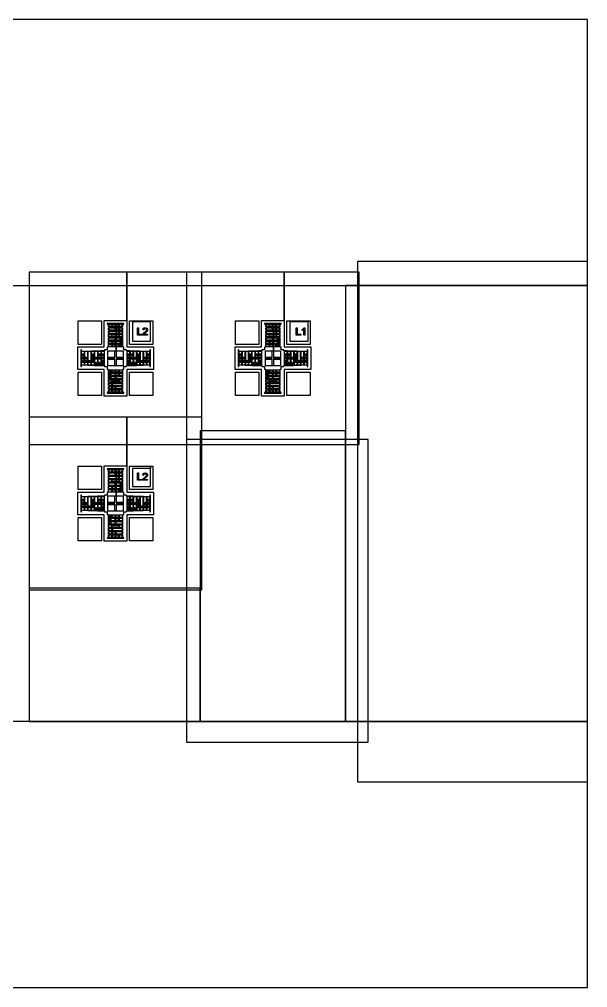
# Model space of a CAD drawing. Extents: x -45.2 to 45.2, y -25 to 2.
# Drawn here: x -43.447 to -41.1, y -2 to 2 of the extents above; entities that cross this region are included whole.
import ezdxf

# ---------------------------------------------------------------- set-up
doc = ezdxf.new("R2010")
doc.units = 0
doc.header["$MEASUREMENT"] = 0
for name, color, linetype in [('CHAMBERS', 3, 'Continuous'), ('MARKS', 1, 'Continuous'), ('SIEVE', 2, 'Continuous')]:
    doc.layers.add(name, color=color, linetype=linetype)

# ---------------------------------------------------------------- blocks, each defined once
blk = doc.blocks.new('ALIREF2L_5_1_23')
at = {"layer": 'SIEVE', "linetype": 'Continuous'}
for points in [[(-0.15425, 0.15425), (-0.15425, 0.0575), (-0.0575, 0.0575), (-0.0575, 0.15425), (-0.145, 0.15425), (-0.145, 0.145), (-0.07, 0.145), (-0.07, 0.07), (-0.145, 0.07), (-0.145, 0.15425), (-0.15425, 0.15425)], [(-0.02875, 0.14), (-0.02875, 0.13), (0.02875, 0.13), (0.02875, 0.14), (0.01125, 0.14), (0.01125, 0.1375), (0.01625, 0.1375), (0.01625, 0.1325), (0.01125, 0.1325), (0.01125, 0.14), (-0.0025, 0.14), (-0.0025, 0.1375), (0.0025, 0.1375), (0.0025, 0.1325), (-0.0025, 0.1325), (-0.0025, 0.14), (-0.01625, 0.14), (-0.01625, 0.1375), (-0.01125, 0.1375), (-0.01125, 0.1325), (-0.01625, 0.1325), (-0.01625, 0.14), (-0.02875, 0.14)], [(-0.02875, 0.12625), (-0.02875, 0.11625), (0.02875, 0.11625), (0.02875, 0.12625), (-0.0025, 0.12625), (-0.0025, 0.12375), (0.0025, 0.12375), (0.0025, 0.11875), (-0.0025, 0.11875), (-0.0025, 0.12625), (-0.01625, 0.12625), (-0.01625, 0.12375), (-0.01125, 0.12375), (-0.01125, 0.11875), (-0.01625, 0.11875), (-0.01625, 0.12625), (-0.02875, 0.12625)], [(0.0575, 0.0575), (0.15425, 0.0575), (0.15425, 0.15425), (0.0575, 0.15425), (0.0575, 0.0575)], [(-0.02875, 0.1125), (-0.02875, 0.1025), (0.02875, 0.1025), (0.02875, 0.1125), (-0.01625, 0.1125), (-0.01625, 0.11), (-0.01125, 0.11), (-0.01125, 0.105), (-0.01625, 0.105), (-0.01625, 0.1125), (-0.02875, 0.1125)], [(-0.02875, 0.09875), (-0.02875, 0.08875), (0.02875, 0.08875), (0.02875, 0.09875), (-0.01625, 0.09875), (-0.01625, 0.09625), (0.01625, 0.09625), (0.01625, 0.09125), (-0.01625, 0.09125), (-0.01625, 0.09875), (-0.02875, 0.09875)], [(-0.02875, 0.085), (-0.02875, 0.075), (0.02875, 0.075), (0.02875, 0.085), (-0.0025, 0.085), (-0.0025, 0.0825), (0.0025, 0.0825), (0.0025, 0.0775), (-0.0025, 0.0775), (-0.0025, 0.085), (-0.02625, 0.085), (-0.02625, 0.08125), (-0.0175, 0.08125), (-0.0175, 0.07875), (-0.02625, 0.07875), (-0.02625, 0.085), (-0.02875, 0.085)], [(-0.02875, 0.07125), (-0.02875, 0.06125), (0.02875, 0.06125), (0.02875, 0.07125), (0.01125, 0.07125), (0.01125, 0.06875), (0.01625, 0.06875), (0.01625, 0.06375), (0.01125, 0.06375), (0.01125, 0.07125), (-0.0025, 0.07125), (-0.0025, 0.06875), (0.0025, 0.06875), (0.0025, 0.06375), (-0.0025, 0.06375), (-0.0025, 0.07125), (-0.02625, 0.07125), (-0.02625, 0.0675), (-0.0175, 0.0675), (-0.0175, 0.065), (-0.02625, 0.065), (-0.02625, 0.07125), (-0.02875, 0.07125)], [(-0.02875, 0.0575), (-0.02875, 0.0475), (0.02875, 0.0475), (0.02875, 0.0575), (0.01125, 0.0575), (0.01125, 0.055), (0.01625, 0.055), (0.01625, 0.05), (0.01125, 0.05), (0.01125, 0.0575), (-0.0025, 0.0575), (-0.0025, 0.055), (0.0025, 0.055), (0.0025, 0.05), (-0.0025, 0.05), (-0.0025, 0.0575), (-0.01625, 0.0575), (-0.01625, 0.055), (-0.01125, 0.055), (-0.01125, 0.05), (-0.01625, 0.05), (-0.01625, 0.0575), (-0.02625, 0.0575), (-0.02625, 0.05375), (-0.0175, 0.05375), (-0.0175, 0.05125), (-0.02625, 0.05125), (-0.02625, 0.0575), (-0.02875, 0.0575)], [(-0.14, -0.02875), (-0.13, -0.02875), (-0.13, 0.02875), (-0.14, 0.02875), (-0.14, 0.01125), (-0.1375, 0.01125), (-0.1375, 0.01625), (-0.1325, 0.01625), (-0.1325, 0.01125), (-0.14, 0.01125), (-0.14, -0.0025), (-0.1375, -0.0025), (-0.1375, 0.0025), (-0.1325, 0.0025), (-0.1325, -0.0025), (-0.14, -0.0025), (-0.14, -0.01625), (-0.1375, -0.01625), (-0.1375, -0.01125), (-0.1325, -0.01125), (-0.1325, -0.01625), (-0.14, -0.01625), (-0.14, -0.02875)], [(-0.12625, -0.02875), (-0.11625, -0.02875), (-0.11625, 0.02875), (-0.12625, 0.02875), (-0.12625, -0.0025), (-0.12375, -0.0025), (-0.12375, 0.0025), (-0.11875, 0.0025), (-0.11875, -0.0025), (-0.12625, -0.0025), (-0.12625, -0.01625), (-0.12375, -0.01625), (-0.12375, -0.01125), (-0.11875, -0.01125), (-0.11875, -0.01625), (-0.12625, -0.01625), (-0.12625, -0.02875)], [(-0.1125, -0.02875), (-0.1025, -0.02875), (-0.1025, 0.02875), (-0.1125, 0.02875), (-0.1125, -0.01625), (-0.11, -0.01625), (-0.11, -0.01125), (-0.105, -0.01125), (-0.105, -0.01625), (-0.1125, -0.01625), (-0.1125, -0.02875)], [(-0.09875, -0.02875), (-0.08875, -0.02875), (-0.08875, 0.02875), (-0.09875, 0.02875), (-0.09875, -0.01625), (-0.09625, -0.01625), (-0.09625, 0.01625), (-0.09125, 0.01625), (-0.09125, -0.01625), (-0.09875, -0.01625), (-0.09875, -0.02875)], [(-0.085, -0.02875), (-0.075, -0.02875), (-0.075, 0.02875), (-0.085, 0.02875), (-0.085, -0.0025), (-0.0825, -0.0025), (-0.0825, 0.0025), (-0.0775, 0.0025), (-0.0775, -0.0025), (-0.085, -0.0025), (-0.085, -0.02625), (-0.08125, -0.02625), (-0.08125, -0.0175), (-0.07875, -0.0175), (-0.07875, -0.02625), (-0.085, -0.02625), (-0.085, -0.02875)], [(-0.07125, -0.02875), (-0.06125, -0.02875), (-0.06125, 0.02875), (-0.07125, 0.02875), (-0.07125, 0.01125), (-0.06875, 0.01125), (-0.06875, 0.01625), (-0.06375, 0.01625), (-0.06375, 0.01125), (-0.07125, 0.01125), (-0.07125, -0.0025), (-0.06875, -0.0025), (-0.06875, 0.0025), (-0.06375, 0.0025), (-0.06375, -0.0025), (-0.07125, -0.0025), (-0.07125, -0.02625), (-0.0675, -0.02625), (-0.0675, -0.0175), (-0.065, -0.0175), (-0.065, -0.02625), (-0.07125, -0.02625), (-0.07125, -0.02875)], [(-0.0575, -0.02875), (-0.0475, -0.02875), (-0.0475, 0.02875), (-0.0575, 0.02875), (-0.0575, 0.01125), (-0.055, 0.01125), (-0.055, 0.01625), (-0.05, 0.01625), (-0.05, 0.01125), (-0.0575, 0.01125), (-0.0575, -0.0025), (-0.055, -0.0025), (-0.055, 0.0025), (-0.05, 0.0025), (-0.05, -0.0025), (-0.0575, -0.0025), (-0.0575, -0.01625), (-0.055, -0.01625), (-0.055, -0.01125), (-0.05, -0.01125), (-0.05, -0.01625), (-0.0575, -0.01625), (-0.0575, -0.02625), (-0.05375, -0.02625), (-0.05375, -0.0175), (-0.05125, -0.0175), (-0.05125, -0.02625), (-0.0575, -0.02625), (-0.0575, -0.02875)], [(-0.03125, 0.00375), (-0.00375, 0.00375), (-0.00375, 0.03125), (-0.03125, 0.03125), (-0.03125, 0.00375)], [(0.00375, 0.00375), (0.03125, 0.00375), (0.03125, 0.03125), (0.00375, 0.03125), (0.00375, 0.00375)], [(0.0575, -0.02875), (0.0575, -0.02625), (0.05125, -0.02625), (0.05125, -0.0175), (0.05375, -0.0175), (0.05375, -0.02625), (0.0575, -0.02625), (0.0575, -0.01625), (0.05, -0.01625), (0.05, -0.01125), (0.055, -0.01125), (0.055, -0.01625), (0.0575, -0.01625), (0.0575, -0.0025), (0.05, -0.0025), (0.05, 0.0025), (0.055, 0.0025), (0.055, -0.0025), (0.0575, -0.0025), (0.0575, 0.01125), (0.05, 0.01125), (0.05, 0.01625), (0.055, 0.01625), (0.055, 0.01125), (0.0575, 0.01125), (0.0575, 0.02875), (0.0475, 0.02875), (0.0475, -0.02875), (0.0575, -0.02875)], [(0.07125, -0.02875), (0.07125, -0.02625), (0.065, -0.02625), (0.065, -0.0175), (0.0675, -0.0175), (0.0675, -0.02625), (0.07125, -0.02625), (0.07125, -0.0025), (0.06375, -0.0025), (0.06375, 0.0025), (0.06875, 0.0025), (0.06875, -0.0025), (0.07125, -0.0025), (0.07125, 0.01125), (0.06375, 0.01125), (0.06375, 0.01625), (0.06875, 0.01625), (0.06875, 0.01125), (0.07125, 0.01125), (0.07125, 0.02875), (0.06125, 0.02875), (0.06125, -0.02875), (0.07125, -0.02875)], [(0.085, -0.02875), (0.085, -0.02625), (0.07875, -0.02625), (0.07875, -0.0175), (0.08125, -0.0175), (0.08125, -0.02625), (0.085, -0.02625), (0.085, -0.0025), (0.0775, -0.0025), (0.0775, 0.0025), (0.0825, 0.0025), (0.0825, -0.0025), (0.085, -0.0025), (0.085, 0.02875), (0.075, 0.02875), (0.075, -0.02875), (0.085, -0.02875)], [(0.09875, -0.02875), (0.09875, -0.01625), (0.09125, -0.01625), (0.09125, 0.01625), (0.09625, 0.01625), (0.09625, -0.01625), (0.09875, -0.01625), (0.09875, 0.02875), (0.08875, 0.02875), (0.08875, -0.02875), (0.09875, -0.02875)], [(0.1125, -0.02875), (0.1125, -0.01625), (0.105, -0.01625), (0.105, -0.01125), (0.11, -0.01125), (0.11, -0.01625), (0.1125, -0.01625), (0.1125, 0.02875), (0.1025, 0.02875), (0.1025, -0.02875), (0.1125, -0.02875)], [(0.12625, -0.02875), (0.12625, -0.01625), (0.11875, -0.01625), (0.11875, -0.01125), (0.12375, -0.01125), (0.12375, -0.01625), (0.12625, -0.01625), (0.12625, -0.0025), (0.11875, -0.0025), (0.11875, 0.0025), (0.12375, 0.0025), (0.12375, -0.0025), (0.12625, -0.0025), (0.12625, 0.02875), (0.11625, 0.02875), (0.11625, -0.02875), (0.12625, -0.02875)], [(0.14, -0.02875), (0.14, -0.01625), (0.1325, -0.01625), (0.1325, -0.01125), (0.1375, -0.01125), (0.1375, -0.01625), (0.14, -0.01625), (0.14, -0.0025), (0.1325, -0.0025), (0.1325, 0.0025), (0.1375, 0.0025), (0.1375, -0.0025), (0.14, -0.0025), (0.14, 0.01125), (0.1325, 0.01125), (0.1325, 0.01625), (0.1375, 0.01625), (0.1375, 0.01125), (0.14, 0.01125), (0.14, 0.02875), (0.13, 0.02875), (0.13, -0.02875), (0.14, -0.02875)], [(-0.03125, -0.03125), (-0.00375, -0.03125), (-0.00375, -0.00375), (-0.03125, -0.00375), (-0.03125, -0.03125)], [(0.00375, -0.03125), (0.03125, -0.03125), (0.03125, -0.00375), (0.00375, -0.00375), (0.00375, -0.03125)], [(-0.15425, -0.15425), (-0.0575, -0.15425), (-0.0575, -0.0575), (-0.15425, -0.0575), (-0.15425, -0.15425)], [(0.02875, -0.0575), (0.02875, -0.0475), (-0.02875, -0.0475), (-0.02875, -0.0575), (-0.01125, -0.0575), (-0.01125, -0.055), (-0.01625, -0.055), (-0.01625, -0.05), (-0.01125, -0.05), (-0.01125, -0.0575), (0.0025, -0.0575), (0.0025, -0.055), (-0.0025, -0.055), (-0.0025, -0.05), (0.0025, -0.05), (0.0025, -0.0575), (0.01625, -0.0575), (0.01625, -0.055), (0.01125, -0.055), (0.01125, -0.05), (0.01625, -0.05), (0.01625, -0.0575), (0.02625, -0.0575), (0.02625, -0.05375), (0.0175, -0.05375), (0.0175, -0.05125), (0.02625, -0.05125), (0.02625, -0.0575), (0.02875, -0.0575)], [(0.02875, -0.07125), (0.02875, -0.06125), (-0.02875, -0.06125), (-0.02875, -0.07125), (-0.01125, -0.07125), (-0.01125, -0.06875), (-0.01625, -0.06875), (-0.01625, -0.06375), (-0.01125, -0.06375), (-0.01125, -0.07125), (0.0025, -0.07125), (0.0025, -0.06875), (-0.0025, -0.06875), (-0.0025, -0.06375), (0.0025, -0.06375), (0.0025, -0.07125), (0.02625, -0.07125), (0.02625, -0.0675), (0.0175, -0.0675), (0.0175, -0.065), (0.02625, -0.065), (0.02625, -0.07125), (0.02875, -0.07125)], [(0.02875, -0.085), (0.02875, -0.075), (-0.02875, -0.075), (-0.02875, -0.085), (0.0025, -0.085), (0.0025, -0.0825), (-0.0025, -0.0825), (-0.0025, -0.0775), (0.0025, -0.0775), (0.0025, -0.085), (0.02625, -0.085), (0.02625, -0.08125), (0.0175, -0.08125), (0.0175, -0.07875), (0.02625, -0.07875), (0.02625, -0.085), (0.02875, -0.085)], [(0.0575, -0.15425), (0.15425, -0.15425), (0.15425, -0.0575), (0.0575, -0.0575), (0.0575, -0.15425)], [(0.02875, -0.09875), (0.02875, -0.08875), (-0.02875, -0.08875), (-0.02875, -0.09875), (0.01625, -0.09875), (0.01625, -0.09625), (-0.01625, -0.09625), (-0.01625, -0.09125), (0.01625, -0.09125), (0.01625, -0.09875), (0.02875, -0.09875)], [(0.02875, -0.1125), (0.02875, -0.1025), (-0.02875, -0.1025), (-0.02875, -0.1125), (0.01625, -0.1125), (0.01625, -0.11), (0.01125, -0.11), (0.01125, -0.105), (0.01625, -0.105), (0.01625, -0.1125), (0.02875, -0.1125)], [(0.02875, -0.12625), (0.02875, -0.11625), (-0.02875, -0.11625), (-0.02875, -0.12625), (0.0025, -0.12625), (0.0025, -0.12375), (-0.0025, -0.12375), (-0.0025, -0.11875), (0.0025, -0.11875), (0.0025, -0.12625), (0.01625, -0.12625), (0.01625, -0.12375), (0.01125, -0.12375), (0.01125, -0.11875), (0.01625, -0.11875), (0.01625, -0.12625), (0.02875, -0.12625)], [(0.02875, -0.14), (0.02875, -0.13), (-0.02875, -0.13), (-0.02875, -0.14), (-0.01125, -0.14), (-0.01125, -0.1375), (-0.01625, -0.1375), (-0.01625, -0.1325), (-0.01125, -0.1325), (-0.01125, -0.14), (0.0025, -0.14), (0.0025, -0.1375), (-0.0025, -0.1375), (-0.0025, -0.1325), (0.0025, -0.1325), (0.0025, -0.14), (0.01625, -0.14), (0.01625, -0.1375), (0.01125, -0.1375), (0.01125, -0.1325), (0.01625, -0.1325), (0.01625, -0.14), (0.02875, -0.14)]]:
    blk.add_lwpolyline(points, close=True, dxfattribs=at)
blk = doc.blocks.new('ALIL2_5_1_27')
at = {"layer": 'SIEVE', "linetype": 'Continuous'}
for points in [[(0.35625, 0.35625), (0.35625, -0.35625), (-0.35625, -0.35625), (-0.35625, 0.35625), (-0.04675, 0.35625), (-0.04675, 0.15625), (-0.04675, 0.04675), (-0.15625, 0.04675), (-0.15625, -0.04675), (-0.04675, -0.04675), (-0.04675, -0.15625), (0.04675, -0.15625), (0.04675, -0.04675), (0.15625, -0.04675), (0.15625, 0.04675), (0.04675, 0.04675), (0.04675, 0.15625), (-0.04675, 0.15625), (-0.04675, 0.35625), (0.35625, 0.35625)], [(0.03425, 0.14375), (0.03425, 0.14125), (0.02725, 0.14125), (0.02725, 0.128), (0.02775, 0.128), (0.02775, 0.11425), (0.02825, 0.11425), (0.02825, 0.1), (0.02875, 0.1), (0.02875, 0.08675), (0.02925, 0.08675), (0.02925, 0.073), (0.02975, 0.073), (0.02975, 0.05925), (0.03025, 0.05925), (0.03025, 0.0455), (0.03425, 0.0455), (0.03425, 0.03425), (0.0455, 0.03425), (0.0455, 0.03025), (0.05925, 0.03025), (0.05925, 0.02975), (0.073, 0.02975), (0.073, 0.02925), (0.08675, 0.02925), (0.08675, 0.02875), (0.1, 0.02875), (0.1, 0.02825), (0.11425, 0.02825), (0.11425, 0.02775), (0.128, 0.02775), (0.128, 0.02725), (0.14125, 0.02725), (0.14125, 0.03425), (0.14375, 0.03425), (0.14375, -0.03425), (0.14125, -0.03425), (0.14125, -0.02725), (0.128, -0.02725), (0.128, -0.02775), (0.11425, -0.02775), (0.11425, -0.02825), (0.1, -0.02825), (0.1, -0.02875), (0.08675, -0.02875), (0.08675, -0.02925), (0.073, -0.02925), (0.073, -0.02975), (0.05925, -0.02975), (0.05925, -0.03025), (0.0455, -0.03025), (0.0455, -0.03425), (0.03425, -0.03425), (0.03425, -0.0455), (0.03025, -0.0455), (0.03025, -0.05925), (0.02975, -0.05925), (0.02975, -0.073), (0.02925, -0.073), (0.02925, -0.08675), (0.02875, -0.08675), (0.02875, -0.1), (0.02825, -0.1), (0.02825, -0.11425), (0.02775, -0.11425), (0.02775, -0.128), (0.02725, -0.128), (0.02725, -0.14125), (0.03425, -0.14125), (0.03425, -0.14375), (-0.03425, -0.14375), (-0.03425, -0.14125), (-0.02725, -0.14125), (-0.02725, -0.128), (-0.02775, -0.128), (-0.02775, -0.11425), (-0.02825, -0.11425), (-0.02825, -0.1), (-0.02875, -0.1), (-0.02875, -0.08675), (-0.02925, -0.08675), (-0.02925, -0.073), (-0.02975, -0.073), (-0.02975, -0.05925), (-0.03025, -0.05925), (-0.03025, -0.0455), (-0.03425, -0.0455), (-0.03425, -0.03425), (-0.0455, -0.03425), (-0.0455, -0.03025), (-0.05925, -0.03025), (-0.05925, -0.02975), (-0.073, -0.02975), (-0.073, -0.02925), (-0.08675, -0.02925), (-0.08675, -0.02875), (-0.1, -0.02875), (-0.1, -0.02825), (-0.11425, -0.02825), (-0.11425, -0.02775), (-0.128, -0.02775), (-0.128, -0.02725), (-0.14125, -0.02725), (-0.14125, -0.03425), (-0.14375, -0.03425), (-0.14375, 0.03425), (-0.14125, 0.03425), (-0.14125, 0.02725), (-0.128, 0.02725), (-0.128, 0.02775), (-0.11425, 0.02775), (-0.11425, 0.02825), (-0.1, 0.02825), (-0.1, 0.02875), (-0.08675, 0.02875), (-0.08675, 0.02925), (-0.073, 0.02925), (-0.073, 0.02975), (-0.05925, 0.02975), (-0.05925, 0.03025), (-0.0455, 0.03025), (-0.0455, 0.03425), (-0.03425, 0.03425), (-0.03425, 0.0455), (-0.03025, 0.0455), (-0.03025, 0.05925), (-0.02975, 0.05925), (-0.02975, 0.073), (-0.02925, 0.073), (-0.02925, 0.08675), (-0.02875, 0.08675), (-0.02875, 0.1), (-0.02825, 0.1), (-0.02825, 0.11425), (-0.02775, 0.11425), (-0.02775, 0.128), (-0.02725, 0.128), (-0.02725, 0.14125), (-0.03425, 0.14125), (-0.03425, 0.14375), (-0.003, 0.14375), (-0.003, 0.03125), (-0.003, 0.003), (-0.03125, 0.003), (-0.03125, -0.003), (-0.003, -0.003), (-0.003, -0.03125), (0.003, -0.03125), (0.003, -0.003), (0.03125, -0.003), (0.03125, 0.003), (0.003, 0.003), (0.003, 0.03125), (-0.003, 0.03125), (-0.003, 0.14375), (0.03425, 0.14375)]]:
    blk.add_lwpolyline(points, close=True, dxfattribs=at)
blk = doc.blocks.new('ALI3L_5_1_26')
at = {"layer": 'CHAMBERS', "linetype": 'Continuous'}
for points in [[(0.35625, 0.35625), (0.35625, -0.35625), (-0.35625, -0.35625), (-0.35625, 0.35625), (-0.04675, 0.35625), (-0.04675, 0.15625), (-0.04675, 0.04675), (-0.15625, 0.04675), (-0.15625, -0.04675), (-0.04675, -0.04675), (-0.04675, -0.15625), (0.04675, -0.15625), (0.04675, -0.04675), (0.15625, -0.04675), (0.15625, 0.04675), (0.04675, 0.04675), (0.04675, 0.15625), (-0.04675, 0.15625), (-0.04675, 0.35625), (0.35625, 0.35625)], [(0.03425, 0.14375), (0.03425, 0.14125), (0.02725, 0.14125), (0.02725, 0.128), (0.02775, 0.128), (0.02775, 0.11425), (0.02825, 0.11425), (0.02825, 0.1), (0.02875, 0.1), (0.02875, 0.08675), (0.02925, 0.08675), (0.02925, 0.073), (0.02975, 0.073), (0.02975, 0.05925), (0.03025, 0.05925), (0.03025, 0.0455), (0.03425, 0.0455), (0.03425, 0.03425), (0.0455, 0.03425), (0.0455, 0.03025), (0.05925, 0.03025), (0.05925, 0.02975), (0.073, 0.02975), (0.073, 0.02925), (0.08675, 0.02925), (0.08675, 0.02875), (0.1, 0.02875), (0.1, 0.02825), (0.11425, 0.02825), (0.11425, 0.02775), (0.128, 0.02775), (0.128, 0.02725), (0.14125, 0.02725), (0.14125, 0.03425), (0.14375, 0.03425), (0.14375, -0.03425), (0.14125, -0.03425), (0.14125, -0.02725), (0.128, -0.02725), (0.128, -0.02775), (0.11425, -0.02775), (0.11425, -0.02825), (0.1, -0.02825), (0.1, -0.02875), (0.08675, -0.02875), (0.08675, -0.02925), (0.073, -0.02925), (0.073, -0.02975), (0.05925, -0.02975), (0.05925, -0.03025), (0.0455, -0.03025), (0.0455, -0.03425), (0.03425, -0.03425), (0.03425, -0.0455), (0.03025, -0.0455), (0.03025, -0.05925), (0.02975, -0.05925), (0.02975, -0.073), (0.02925, -0.073), (0.02925, -0.08675), (0.02875, -0.08675), (0.02875, -0.1), (0.02825, -0.1), (0.02825, -0.11425), (0.02775, -0.11425), (0.02775, -0.128), (0.02725, -0.128), (0.02725, -0.14125), (0.03425, -0.14125), (0.03425, -0.14375), (-0.03425, -0.14375), (-0.03425, -0.14125), (-0.02725, -0.14125), (-0.02725, -0.128), (-0.02775, -0.128), (-0.02775, -0.11425), (-0.02825, -0.11425), (-0.02825, -0.1), (-0.02875, -0.1), (-0.02875, -0.08675), (-0.02925, -0.08675), (-0.02925, -0.073), (-0.02975, -0.073), (-0.02975, -0.05925), (-0.03025, -0.05925), (-0.03025, -0.0455), (-0.03425, -0.0455), (-0.03425, -0.03425), (-0.0455, -0.03425), (-0.0455, -0.03025), (-0.05925, -0.03025), (-0.05925, -0.02975), (-0.073, -0.02975), (-0.073, -0.02925), (-0.08675, -0.02925), (-0.08675, -0.02875), (-0.1, -0.02875), (-0.1, -0.02825), (-0.11425, -0.02825), (-0.11425, -0.02775), (-0.128, -0.02775), (-0.128, -0.02725), (-0.14125, -0.02725), (-0.14125, -0.03425), (-0.14375, -0.03425), (-0.14375, 0.03425), (-0.14125, 0.03425), (-0.14125, 0.02725), (-0.128, 0.02725), (-0.128, 0.02775), (-0.11425, 0.02775), (-0.11425, 0.02825), (-0.1, 0.02825), (-0.1, 0.02875), (-0.08675, 0.02875), (-0.08675, 0.02925), (-0.073, 0.02925), (-0.073, 0.02975), (-0.05925, 0.02975), (-0.05925, 0.03025), (-0.0455, 0.03025), (-0.0455, 0.03425), (-0.03425, 0.03425), (-0.03425, 0.0455), (-0.03025, 0.0455), (-0.03025, 0.05925), (-0.02975, 0.05925), (-0.02975, 0.073), (-0.02925, 0.073), (-0.02925, 0.08675), (-0.02875, 0.08675), (-0.02875, 0.1), (-0.02825, 0.1), (-0.02825, 0.11425), (-0.02775, 0.11425), (-0.02775, 0.128), (-0.02725, 0.128), (-0.02725, 0.14125), (-0.03425, 0.14125), (-0.03425, 0.14375), (-0.003, 0.14375), (-0.003, 0.03125), (-0.003, 0.003), (-0.03125, 0.003), (-0.03125, -0.003), (-0.003, -0.003), (-0.003, -0.03125), (0.003, -0.03125), (0.003, -0.003), (0.03125, -0.003), (0.03125, 0.003), (0.003, 0.003), (0.003, 0.03125), (-0.003, 0.03125), (-0.003, 0.14375), (0.03425, 0.14375)]]:
    blk.add_lwpolyline(points, close=True, dxfattribs=at)
blk = doc.blocks.new('ALI3L_5_1_24')
at = {"layer": 'CHAMBERS', "linetype": 'Continuous'}
for points in [[(0.35625, 0.35625), (0.35625, -0.35625), (-0.35625, -0.35625), (-0.35625, 0.35625), (-0.04675, 0.35625), (-0.04675, 0.15625), (-0.04675, 0.04675), (-0.15625, 0.04675), (-0.15625, -0.04675), (-0.04675, -0.04675), (-0.04675, -0.15625), (0.04675, -0.15625), (0.04675, -0.04675), (0.15625, -0.04675), (0.15625, 0.04675), (0.04675, 0.04675), (0.04675, 0.15625), (-0.04675, 0.15625), (-0.04675, 0.35625), (0.35625, 0.35625)], [(0.03425, 0.14375), (0.03425, 0.14125), (0.02725, 0.14125), (0.02725, 0.128), (0.02775, 0.128), (0.02775, 0.11425), (0.02825, 0.11425), (0.02825, 0.1), (0.02875, 0.1), (0.02875, 0.08675), (0.02925, 0.08675), (0.02925, 0.073), (0.02975, 0.073), (0.02975, 0.05925), (0.03025, 0.05925), (0.03025, 0.0455), (0.03425, 0.0455), (0.03425, 0.03425), (0.0455, 0.03425), (0.0455, 0.03025), (0.05925, 0.03025), (0.05925, 0.02975), (0.073, 0.02975), (0.073, 0.02925), (0.08675, 0.02925), (0.08675, 0.02875), (0.1, 0.02875), (0.1, 0.02825), (0.11425, 0.02825), (0.11425, 0.02775), (0.128, 0.02775), (0.128, 0.02725), (0.14125, 0.02725), (0.14125, 0.03425), (0.14375, 0.03425), (0.14375, -0.03425), (0.14125, -0.03425), (0.14125, -0.02725), (0.128, -0.02725), (0.128, -0.02775), (0.11425, -0.02775), (0.11425, -0.02825), (0.1, -0.02825), (0.1, -0.02875), (0.08675, -0.02875), (0.08675, -0.02925), (0.073, -0.02925), (0.073, -0.02975), (0.05925, -0.02975), (0.05925, -0.03025), (0.0455, -0.03025), (0.0455, -0.03425), (0.03425, -0.03425), (0.03425, -0.0455), (0.03025, -0.0455), (0.03025, -0.05925), (0.02975, -0.05925), (0.02975, -0.073), (0.02925, -0.073), (0.02925, -0.08675), (0.02875, -0.08675), (0.02875, -0.1), (0.02825, -0.1), (0.02825, -0.11425), (0.02775, -0.11425), (0.02775, -0.128), (0.02725, -0.128), (0.02725, -0.14125), (0.03425, -0.14125), (0.03425, -0.14375), (-0.03425, -0.14375), (-0.03425, -0.14125), (-0.02725, -0.14125), (-0.02725, -0.128), (-0.02775, -0.128), (-0.02775, -0.11425), (-0.02825, -0.11425), (-0.02825, -0.1), (-0.02875, -0.1), (-0.02875, -0.08675), (-0.02925, -0.08675), (-0.02925, -0.073), (-0.02975, -0.073), (-0.02975, -0.05925), (-0.03025, -0.05925), (-0.03025, -0.0455), (-0.03425, -0.0455), (-0.03425, -0.03425), (-0.0455, -0.03425), (-0.0455, -0.03025), (-0.05925, -0.03025), (-0.05925, -0.02975), (-0.073, -0.02975), (-0.073, -0.02925), (-0.08675, -0.02925), (-0.08675, -0.02875), (-0.1, -0.02875), (-0.1, -0.02825), (-0.11425, -0.02825), (-0.11425, -0.02775), (-0.128, -0.02775), (-0.128, -0.02725), (-0.14125, -0.02725), (-0.14125, -0.03425), (-0.14375, -0.03425), (-0.14375, 0.03425), (-0.14125, 0.03425), (-0.14125, 0.02725), (-0.128, 0.02725), (-0.128, 0.02775), (-0.11425, 0.02775), (-0.11425, 0.02825), (-0.1, 0.02825), (-0.1, 0.02875), (-0.08675, 0.02875), (-0.08675, 0.02925), (-0.073, 0.02925), (-0.073, 0.02975), (-0.05925, 0.02975), (-0.05925, 0.03025), (-0.0455, 0.03025), (-0.0455, 0.03425), (-0.03425, 0.03425), (-0.03425, 0.0455), (-0.03025, 0.0455), (-0.03025, 0.05925), (-0.02975, 0.05925), (-0.02975, 0.073), (-0.02925, 0.073), (-0.02925, 0.08675), (-0.02875, 0.08675), (-0.02875, 0.1), (-0.02825, 0.1), (-0.02825, 0.11425), (-0.02775, 0.11425), (-0.02775, 0.128), (-0.02725, 0.128), (-0.02725, 0.14125), (-0.03425, 0.14125), (-0.03425, 0.14375), (-0.003, 0.14375), (-0.003, 0.03125), (-0.003, 0.003), (-0.03125, 0.003), (-0.03125, -0.003), (-0.003, -0.003), (-0.003, -0.03125), (0.003, -0.03125), (0.003, -0.003), (0.03125, -0.003), (0.03125, 0.003), (0.003, 0.003), (0.003, 0.03125), (-0.003, 0.03125), (-0.003, 0.14375), (0.03425, 0.14375)]]:
    blk.add_lwpolyline(points, close=True, dxfattribs=at)
blk = doc.blocks.new('ALIREFL1_5_1_26')
at = {"layer": 'MARKS', "linetype": 'Continuous'}
for points in [[(-0.15425, 0.15425), (-0.15425, 0.0575), (-0.0575, 0.0575), (-0.0575, 0.15425), (-0.145, 0.15425), (-0.145, 0.15), (-0.07, 0.15), (-0.07, 0.07), (-0.145, 0.07), (-0.145, 0.15425), (-0.15425, 0.15425)], [(-0.02875, 0.14), (-0.02875, 0.13), (0.02875, 0.13), (0.02875, 0.14), (0.01125, 0.14), (0.01125, 0.1375), (0.01625, 0.1375), (0.01625, 0.1325), (0.01125, 0.1325), (0.01125, 0.14), (-0.0025, 0.14), (-0.0025, 0.1375), (0.0025, 0.1375), (0.0025, 0.1325), (-0.0025, 0.1325), (-0.0025, 0.14), (-0.01625, 0.14), (-0.01625, 0.1375), (-0.01125, 0.1375), (-0.01125, 0.1325), (-0.01625, 0.1325), (-0.01625, 0.14), (-0.02875, 0.14)], [(-0.02875, 0.12625), (-0.02875, 0.11625), (0.02875, 0.11625), (0.02875, 0.12625), (-0.0025, 0.12625), (-0.0025, 0.12375), (0.0025, 0.12375), (0.0025, 0.11875), (-0.0025, 0.11875), (-0.0025, 0.12625), (-0.01625, 0.12625), (-0.01625, 0.12375), (-0.01125, 0.12375), (-0.01125, 0.11875), (-0.01625, 0.11875), (-0.01625, 0.12625), (-0.02875, 0.12625)], [(0.0575, 0.0575), (0.15425, 0.0575), (0.15425, 0.15425), (0.0575, 0.15425), (0.0575, 0.0575)], [(-0.02875, 0.1125), (-0.02875, 0.1025), (0.02875, 0.1025), (0.02875, 0.1125), (-0.01625, 0.1125), (-0.01625, 0.11), (-0.01125, 0.11), (-0.01125, 0.105), (-0.01625, 0.105), (-0.01625, 0.1125), (-0.02875, 0.1125)], [(-0.02875, 0.09875), (-0.02875, 0.08875), (0.02875, 0.08875), (0.02875, 0.09875), (-0.01625, 0.09875), (-0.01625, 0.09625), (0.01625, 0.09625), (0.01625, 0.09125), (-0.01625, 0.09125), (-0.01625, 0.09875), (-0.02875, 0.09875)], [(-0.02875, 0.085), (-0.02875, 0.075), (0.02875, 0.075), (0.02875, 0.085), (-0.0025, 0.085), (-0.0025, 0.0825), (0.0025, 0.0825), (0.0025, 0.0775), (-0.0025, 0.0775), (-0.0025, 0.085), (-0.02625, 0.085), (-0.02625, 0.08125), (-0.0175, 0.08125), (-0.0175, 0.07875), (-0.02625, 0.07875), (-0.02625, 0.085), (-0.02875, 0.085)], [(-0.02875, 0.07125), (-0.02875, 0.06125), (0.02875, 0.06125), (0.02875, 0.07125), (0.01125, 0.07125), (0.01125, 0.06875), (0.01625, 0.06875), (0.01625, 0.06375), (0.01125, 0.06375), (0.01125, 0.07125), (-0.0025, 0.07125), (-0.0025, 0.06875), (0.0025, 0.06875), (0.0025, 0.06375), (-0.0025, 0.06375), (-0.0025, 0.07125), (-0.02625, 0.07125), (-0.02625, 0.0675), (-0.0175, 0.0675), (-0.0175, 0.065), (-0.02625, 0.065), (-0.02625, 0.07125), (-0.02875, 0.07125)], [(-0.02875, 0.0575), (-0.02875, 0.0475), (0.02875, 0.0475), (0.02875, 0.0575), (0.01125, 0.0575), (0.01125, 0.055), (0.01625, 0.055), (0.01625, 0.05), (0.01125, 0.05), (0.01125, 0.0575), (-0.0025, 0.0575), (-0.0025, 0.055), (0.0025, 0.055), (0.0025, 0.05), (-0.0025, 0.05), (-0.0025, 0.0575), (-0.01625, 0.0575), (-0.01625, 0.055), (-0.01125, 0.055), (-0.01125, 0.05), (-0.01625, 0.05), (-0.01625, 0.0575), (-0.02625, 0.0575), (-0.02625, 0.05375), (-0.0175, 0.05375), (-0.0175, 0.05125), (-0.02625, 0.05125), (-0.02625, 0.0575), (-0.02875, 0.0575)], [(-0.14, -0.02875), (-0.13, -0.02875), (-0.13, 0.02875), (-0.14, 0.02875), (-0.14, 0.01125), (-0.1375, 0.01125), (-0.1375, 0.01625), (-0.1325, 0.01625), (-0.1325, 0.01125), (-0.14, 0.01125), (-0.14, -0.0025), (-0.1375, -0.0025), (-0.1375, 0.0025), (-0.1325, 0.0025), (-0.1325, -0.0025), (-0.14, -0.0025), (-0.14, -0.01625), (-0.1375, -0.01625), (-0.1375, -0.01125), (-0.1325, -0.01125), (-0.1325, -0.01625), (-0.14, -0.01625), (-0.14, -0.02875)], [(-0.12625, -0.02875), (-0.11625, -0.02875), (-0.11625, 0.02875), (-0.12625, 0.02875), (-0.12625, -0.0025), (-0.12375, -0.0025), (-0.12375, 0.0025), (-0.11875, 0.0025), (-0.11875, -0.0025), (-0.12625, -0.0025), (-0.12625, -0.01625), (-0.12375, -0.01625), (-0.12375, -0.01125), (-0.11875, -0.01125), (-0.11875, -0.01625), (-0.12625, -0.01625), (-0.12625, -0.02875)], [(-0.1125, -0.02875), (-0.1025, -0.02875), (-0.1025, 0.02875), (-0.1125, 0.02875), (-0.1125, -0.01625), (-0.11, -0.01625), (-0.11, -0.01125), (-0.105, -0.01125), (-0.105, -0.01625), (-0.1125, -0.01625), (-0.1125, -0.02875)], [(-0.09875, -0.02875), (-0.08875, -0.02875), (-0.08875, 0.02875), (-0.09875, 0.02875), (-0.09875, -0.01625), (-0.09625, -0.01625), (-0.09625, 0.01625), (-0.09125, 0.01625), (-0.09125, -0.01625), (-0.09875, -0.01625), (-0.09875, -0.02875)], [(-0.085, -0.02875), (-0.075, -0.02875), (-0.075, 0.02875), (-0.085, 0.02875), (-0.085, -0.0025), (-0.0825, -0.0025), (-0.0825, 0.0025), (-0.0775, 0.0025), (-0.0775, -0.0025), (-0.085, -0.0025), (-0.085, -0.02625), (-0.08125, -0.02625), (-0.08125, -0.0175), (-0.07875, -0.0175), (-0.07875, -0.02625), (-0.085, -0.02625), (-0.085, -0.02875)], [(-0.07125, -0.02875), (-0.06125, -0.02875), (-0.06125, 0.02875), (-0.07125, 0.02875), (-0.07125, 0.01125), (-0.06875, 0.01125), (-0.06875, 0.01625), (-0.06375, 0.01625), (-0.06375, 0.01125), (-0.07125, 0.01125), (-0.07125, -0.0025), (-0.06875, -0.0025), (-0.06875, 0.0025), (-0.06375, 0.0025), (-0.06375, -0.0025), (-0.07125, -0.0025), (-0.07125, -0.02625), (-0.0675, -0.02625), (-0.0675, -0.0175), (-0.065, -0.0175), (-0.065, -0.02625), (-0.07125, -0.02625), (-0.07125, -0.02875)], [(-0.0575, -0.02875), (-0.0475, -0.02875), (-0.0475, 0.02875), (-0.0575, 0.02875), (-0.0575, 0.01125), (-0.055, 0.01125), (-0.055, 0.01625), (-0.05, 0.01625), (-0.05, 0.01125), (-0.0575, 0.01125), (-0.0575, -0.0025), (-0.055, -0.0025), (-0.055, 0.0025), (-0.05, 0.0025), (-0.05, -0.0025), (-0.0575, -0.0025), (-0.0575, -0.01625), (-0.055, -0.01625), (-0.055, -0.01125), (-0.05, -0.01125), (-0.05, -0.01625), (-0.0575, -0.01625), (-0.0575, -0.02625), (-0.05375, -0.02625), (-0.05375, -0.0175), (-0.05125, -0.0175), (-0.05125, -0.02625), (-0.0575, -0.02625), (-0.0575, -0.02875)], [(-0.03125, 0.00375), (-0.00375, 0.00375), (-0.00375, 0.03125), (-0.03125, 0.03125), (-0.03125, 0.00375)], [(0.00375, 0.00375), (0.03125, 0.00375), (0.03125, 0.03125), (0.00375, 0.03125), (0.00375, 0.00375)], [(0.0575, -0.02875), (0.0575, -0.02625), (0.05125, -0.02625), (0.05125, -0.0175), (0.05375, -0.0175), (0.05375, -0.02625), (0.0575, -0.02625), (0.0575, -0.01625), (0.05, -0.01625), (0.05, -0.01125), (0.055, -0.01125), (0.055, -0.01625), (0.0575, -0.01625), (0.0575, -0.0025), (0.05, -0.0025), (0.05, 0.0025), (0.055, 0.0025), (0.055, -0.0025), (0.0575, -0.0025), (0.0575, 0.01125), (0.05, 0.01125), (0.05, 0.01625), (0.055, 0.01625), (0.055, 0.01125), (0.0575, 0.01125), (0.0575, 0.02875), (0.0475, 0.02875), (0.0475, -0.02875), (0.0575, -0.02875)], [(0.07125, -0.02875), (0.07125, -0.02625), (0.065, -0.02625), (0.065, -0.0175), (0.0675, -0.0175), (0.0675, -0.02625), (0.07125, -0.02625), (0.07125, -0.0025), (0.06375, -0.0025), (0.06375, 0.0025), (0.06875, 0.0025), (0.06875, -0.0025), (0.07125, -0.0025), (0.07125, 0.01125), (0.06375, 0.01125), (0.06375, 0.01625), (0.06875, 0.01625), (0.06875, 0.01125), (0.07125, 0.01125), (0.07125, 0.02875), (0.06125, 0.02875), (0.06125, -0.02875), (0.07125, -0.02875)], [(0.085, -0.02875), (0.085, -0.02625), (0.07875, -0.02625), (0.07875, -0.0175), (0.08125, -0.0175), (0.08125, -0.02625), (0.085, -0.02625), (0.085, -0.0025), (0.0775, -0.0025), (0.0775, 0.0025), (0.0825, 0.0025), (0.0825, -0.0025), (0.085, -0.0025), (0.085, 0.02875), (0.075, 0.02875), (0.075, -0.02875), (0.085, -0.02875)], [(0.09875, -0.02875), (0.09875, -0.01625), (0.09125, -0.01625), (0.09125, 0.01625), (0.09625, 0.01625), (0.09625, -0.01625), (0.09875, -0.01625), (0.09875, 0.02875), (0.08875, 0.02875), (0.08875, -0.02875), (0.09875, -0.02875)], [(0.1125, -0.02875), (0.1125, -0.01625), (0.105, -0.01625), (0.105, -0.01125), (0.11, -0.01125), (0.11, -0.01625), (0.1125, -0.01625), (0.1125, 0.02875), (0.1025, 0.02875), (0.1025, -0.02875), (0.1125, -0.02875)], [(0.12625, -0.02875), (0.12625, -0.01625), (0.11875, -0.01625), (0.11875, -0.01125), (0.12375, -0.01125), (0.12375, -0.01625), (0.12625, -0.01625), (0.12625, -0.0025), (0.11875, -0.0025), (0.11875, 0.0025), (0.12375, 0.0025), (0.12375, -0.0025), (0.12625, -0.0025), (0.12625, 0.02875), (0.11625, 0.02875), (0.11625, -0.02875), (0.12625, -0.02875)], [(0.14, -0.02875), (0.14, -0.01625), (0.1325, -0.01625), (0.1325, -0.01125), (0.1375, -0.01125), (0.1375, -0.01625), (0.14, -0.01625), (0.14, -0.0025), (0.1325, -0.0025), (0.1325, 0.0025), (0.1375, 0.0025), (0.1375, -0.0025), (0.14, -0.0025), (0.14, 0.01125), (0.1325, 0.01125), (0.1325, 0.01625), (0.1375, 0.01625), (0.1375, 0.01125), (0.14, 0.01125), (0.14, 0.02875), (0.13, 0.02875), (0.13, -0.02875), (0.14, -0.02875)], [(-0.03125, -0.03125), (-0.00375, -0.03125), (-0.00375, -0.00375), (-0.03125, -0.00375), (-0.03125, -0.03125)], [(0.00375, -0.03125), (0.03125, -0.03125), (0.03125, -0.00375), (0.00375, -0.00375), (0.00375, -0.03125)], [(-0.15425, -0.15425), (-0.0575, -0.15425), (-0.0575, -0.0575), (-0.15425, -0.0575), (-0.15425, -0.15425)], [(0.02875, -0.0575), (0.02875, -0.0475), (-0.02875, -0.0475), (-0.02875, -0.0575), (-0.01125, -0.0575), (-0.01125, -0.055), (-0.01625, -0.055), (-0.01625, -0.05), (-0.01125, -0.05), (-0.01125, -0.0575), (0.0025, -0.0575), (0.0025, -0.055), (-0.0025, -0.055), (-0.0025, -0.05), (0.0025, -0.05), (0.0025, -0.0575), (0.01625, -0.0575), (0.01625, -0.055), (0.01125, -0.055), (0.01125, -0.05), (0.01625, -0.05), (0.01625, -0.0575), (0.02625, -0.0575), (0.02625, -0.05375), (0.0175, -0.05375), (0.0175, -0.05125), (0.02625, -0.05125), (0.02625, -0.0575), (0.02875, -0.0575)], [(0.02875, -0.07125), (0.02875, -0.06125), (-0.02875, -0.06125), (-0.02875, -0.07125), (-0.01125, -0.07125), (-0.01125, -0.06875), (-0.01625, -0.06875), (-0.01625, -0.06375), (-0.01125, -0.06375), (-0.01125, -0.07125), (0.0025, -0.07125), (0.0025, -0.06875), (-0.0025, -0.06875), (-0.0025, -0.06375), (0.0025, -0.06375), (0.0025, -0.07125), (0.02625, -0.07125), (0.02625, -0.0675), (0.0175, -0.0675), (0.0175, -0.065), (0.02625, -0.065), (0.02625, -0.07125), (0.02875, -0.07125)], [(0.02875, -0.085), (0.02875, -0.075), (-0.02875, -0.075), (-0.02875, -0.085), (0.0025, -0.085), (0.0025, -0.0825), (-0.0025, -0.0825), (-0.0025, -0.0775), (0.0025, -0.0775), (0.0025, -0.085), (0.02625, -0.085), (0.02625, -0.08125), (0.0175, -0.08125), (0.0175, -0.07875), (0.02625, -0.07875), (0.02625, -0.085), (0.02875, -0.085)], [(0.0575, -0.15425), (0.15425, -0.15425), (0.15425, -0.0575), (0.0575, -0.0575), (0.0575, -0.15425)], [(0.02875, -0.09875), (0.02875, -0.08875), (-0.02875, -0.08875), (-0.02875, -0.09875), (0.01625, -0.09875), (0.01625, -0.09625), (-0.01625, -0.09625), (-0.01625, -0.09125), (0.01625, -0.09125), (0.01625, -0.09875), (0.02875, -0.09875)], [(0.02875, -0.1125), (0.02875, -0.1025), (-0.02875, -0.1025), (-0.02875, -0.1125), (0.01625, -0.1125), (0.01625, -0.11), (0.01125, -0.11), (0.01125, -0.105), (0.01625, -0.105), (0.01625, -0.1125), (0.02875, -0.1125)], [(0.02875, -0.12625), (0.02875, -0.11625), (-0.02875, -0.11625), (-0.02875, -0.12625), (0.0025, -0.12625), (0.0025, -0.12375), (-0.0025, -0.12375), (-0.0025, -0.11875), (0.0025, -0.11875), (0.0025, -0.12625), (0.01625, -0.12625), (0.01625, -0.12375), (0.01125, -0.12375), (0.01125, -0.11875), (0.01625, -0.11875), (0.01625, -0.12625), (0.02875, -0.12625)], [(0.02875, -0.14), (0.02875, -0.13), (-0.02875, -0.13), (-0.02875, -0.14), (-0.01125, -0.14), (-0.01125, -0.1375), (-0.01625, -0.1375), (-0.01625, -0.1325), (-0.01125, -0.1325), (-0.01125, -0.14), (0.0025, -0.14), (0.0025, -0.1375), (-0.0025, -0.1375), (-0.0025, -0.1325), (0.0025, -0.1325), (0.0025, -0.14), (0.01625, -0.14), (0.01625, -0.1375), (0.01125, -0.1375), (0.01125, -0.1325), (0.01625, -0.1325), (0.01625, -0.14), (0.02875, -0.14)]]:
    blk.add_lwpolyline(points, close=True, dxfattribs=at)
blk = doc.blocks.new('ALIGNLEFT')
at = {"layer": 'CHAMBERS', "linetype": 'Continuous'}
for points in [[(0, 2.9), (4.1, 2.9), (4.1, 4), (0, 4), (0, 2.9)], [(3.1, 1.1), (4.1, 1.1), (4.1, 2.9), (3.1, 2.9), (3.1, 1.1)], [(2.5, 1.1), (3.1, 1.1), (3.1, 2.3), (2.5, 2.3), (2.5, 1.1)], [(1.79375, 1.1), (2.5, 1.1), (2.5, 1.65), (1.79375, 1.65), (1.79375, 1.1)], [(0, 0), (4.1, 0), (4.1, 1.1), (0, 1.1), (0, 0)]]:
    blk.add_lwpolyline(points, close=True, dxfattribs=at)
at = {"layer": 'MARKS', "linetype": 'Continuous'}
for points in [[(2.240663, 2.696), (2.240663, 2.726), (2.244633, 2.726), (2.244633, 2.69954), (2.259408, 2.69954), (2.259408, 2.696), (2.240663, 2.696)], [(2.282, 2.69954), (2.282, 2.696), (2.26217, 2.696), (2.26217, 2.696654), (2.262252, 2.697289), (2.262395, 2.697923), (2.2626, 2.698557), (2.26303, 2.69956), (2.263582, 2.700563), (2.264237, 2.701545), (2.265015, 2.702548), (2.265936, 2.703551), (2.267061, 2.704656), (2.26835, 2.705822), (2.269844, 2.707091), (2.272075, 2.708974), (2.273937, 2.710672), (2.27539, 2.712145), (2.276454, 2.713435), (2.277191, 2.714581), (2.277743, 2.715706), (2.27805, 2.716811), (2.278173, 2.717875), (2.278071, 2.718919), (2.277764, 2.719881), (2.277273, 2.720761), (2.276597, 2.721559), (2.275758, 2.722214), (2.274796, 2.722684), (2.273712, 2.722971), (2.272525, 2.723073), (2.271256, 2.722971), (2.270131, 2.722664), (2.269128, 2.722173), (2.268268, 2.721477), (2.267552, 2.720597), (2.267061, 2.719574), (2.266754, 2.718387), (2.266652, 2.717057), (2.262866, 2.717446), (2.263193, 2.719431), (2.263787, 2.72117), (2.264646, 2.722643), (2.265792, 2.723892), (2.267163, 2.724854), (2.26876, 2.725549), (2.27056, 2.725979), (2.272607, 2.726122), (2.274653, 2.725959), (2.276474, 2.725508), (2.278071, 2.724772), (2.279442, 2.723728), (2.280526, 2.722459), (2.281324, 2.721047), (2.281795, 2.719492), (2.281959, 2.717793), (2.281897, 2.716893), (2.281775, 2.715993), (2.281529, 2.715113), (2.281222, 2.714253), (2.280792, 2.713353), (2.28024, 2.712452), (2.279565, 2.711532), (2.278766, 2.71059), (2.277764, 2.709526), (2.276495, 2.708298), (2.27494, 2.706886), (2.273098, 2.705311), (2.271584, 2.704021), (2.270376, 2.702957), (2.269455, 2.702118), (2.268841, 2.701525), (2.268391, 2.701013), (2.267982, 2.700522), (2.267614, 2.700031), (2.267286, 2.69954), (2.282, 2.69954)], [(2.896147, 2.696), (2.896147, 2.726), (2.900117, 2.726), (2.900117, 2.69954), (2.914892, 2.69954), (2.914892, 2.696), (2.896147, 2.696)], [(2.932, 2.696), (2.928317, 2.696), (2.928317, 2.719472), (2.92758, 2.718837), (2.926762, 2.718203), (2.925841, 2.717568), (2.924818, 2.716934), (2.923753, 2.71632), (2.922771, 2.715809), (2.92183, 2.715379), (2.92095, 2.715031), (2.92095, 2.718592), (2.922444, 2.719349), (2.923835, 2.720188), (2.925145, 2.721109), (2.926352, 2.722111), (2.927417, 2.723135), (2.928317, 2.724137), (2.929054, 2.72514), (2.929627, 2.726122), (2.932, 2.726122), (2.932, 2.696)]]:
    blk.add_lwpolyline(points, close=True, dxfattribs=at)
at = {"layer": 'SIEVE', "linetype": 'Continuous'}
for points in [[(0, 2.9), (4.1, 2.9), (4.1, 4), (0, 4), (0, 2.9)], [(3.15, 0.85), (4.1, 0.85), (4.1, 3), (3.15, 3), (3.15, 0.85)], [(2.44375, 1.0143), (3.19375, 1.0143), (3.19375, 2.2643), (2.44375, 2.2643), (2.44375, 1.0143)], [(2.240663, 2.096), (2.240663, 2.126), (2.244633, 2.126), (2.244633, 2.09954), (2.259408, 2.09954), (2.259408, 2.096), (2.240663, 2.096)], [(2.282, 2.09954), (2.282, 2.096), (2.26217, 2.096), (2.26217, 2.096654), (2.262252, 2.097289), (2.262395, 2.097923), (2.2626, 2.098557), (2.26303, 2.09956), (2.263582, 2.100563), (2.264237, 2.101545), (2.265015, 2.102548), (2.265936, 2.103551), (2.267061, 2.104656), (2.26835, 2.105822), (2.269844, 2.107091), (2.272075, 2.108974), (2.273937, 2.110672), (2.27539, 2.112145), (2.276454, 2.113435), (2.277191, 2.114581), (2.277743, 2.115706), (2.27805, 2.116811), (2.278173, 2.117875), (2.278071, 2.118919), (2.277764, 2.119881), (2.277273, 2.120761), (2.276597, 2.121559), (2.275758, 2.122214), (2.274796, 2.122684), (2.273712, 2.122971), (2.272525, 2.123073), (2.271256, 2.122971), (2.270131, 2.122664), (2.269128, 2.122173), (2.268268, 2.121477), (2.267552, 2.120597), (2.267061, 2.119574), (2.266754, 2.118387), (2.266652, 2.117057), (2.262866, 2.117446), (2.263193, 2.119431), (2.263787, 2.12117), (2.264646, 2.122643), (2.265792, 2.123892), (2.267163, 2.124854), (2.26876, 2.125549), (2.27056, 2.125979), (2.272607, 2.126122), (2.274653, 2.125959), (2.276474, 2.125508), (2.278071, 2.124772), (2.279442, 2.123728), (2.280526, 2.122459), (2.281324, 2.121047), (2.281795, 2.119492), (2.281959, 2.117793), (2.281897, 2.116893), (2.281775, 2.115993), (2.281529, 2.115113), (2.281222, 2.114253), (2.280792, 2.113353), (2.28024, 2.112452), (2.279565, 2.111532), (2.278766, 2.11059), (2.277764, 2.109526), (2.276495, 2.108298), (2.27494, 2.106886), (2.273098, 2.105311), (2.271584, 2.104021), (2.270376, 2.102957), (2.269455, 2.102118), (2.268841, 2.101525), (2.268391, 2.101013), (2.267982, 2.100522), (2.267614, 2.100031), (2.267286, 2.09954), (2.282, 2.09954)], [(0, 0), (4.1, 0), (4.1, 1.1), (0, 1.1), (0, 0)]]:
    blk.add_lwpolyline(points, close=True, dxfattribs=at)
at = {"xscale": -1}
for name, p in [('ALI3L_5_1_26', (2.15, 2.6)), ('ALIL2_5_1_27', (2.8, 2.6)), ('ALIREFL1_5_1_26', (2.15, 2.6)), ('ALIREFL1_5_1_26', (2.8, 2.6)), ('ALI3L_5_1_24', (2.15, 2)), ('ALIREF2L_5_1_23', (2.15, 2))]:
    blk.add_blockref(name, p, dxfattribs=at)

msp = doc.modelspace()

# ---------------------------------------------------------------- block references
msp.add_blockref('ALIGNLEFT', (-45.2, -2))
msp.add_blockref('ALIGNLEFT', (-45.2, -2))

doc.saveas('drawing.dxf')
